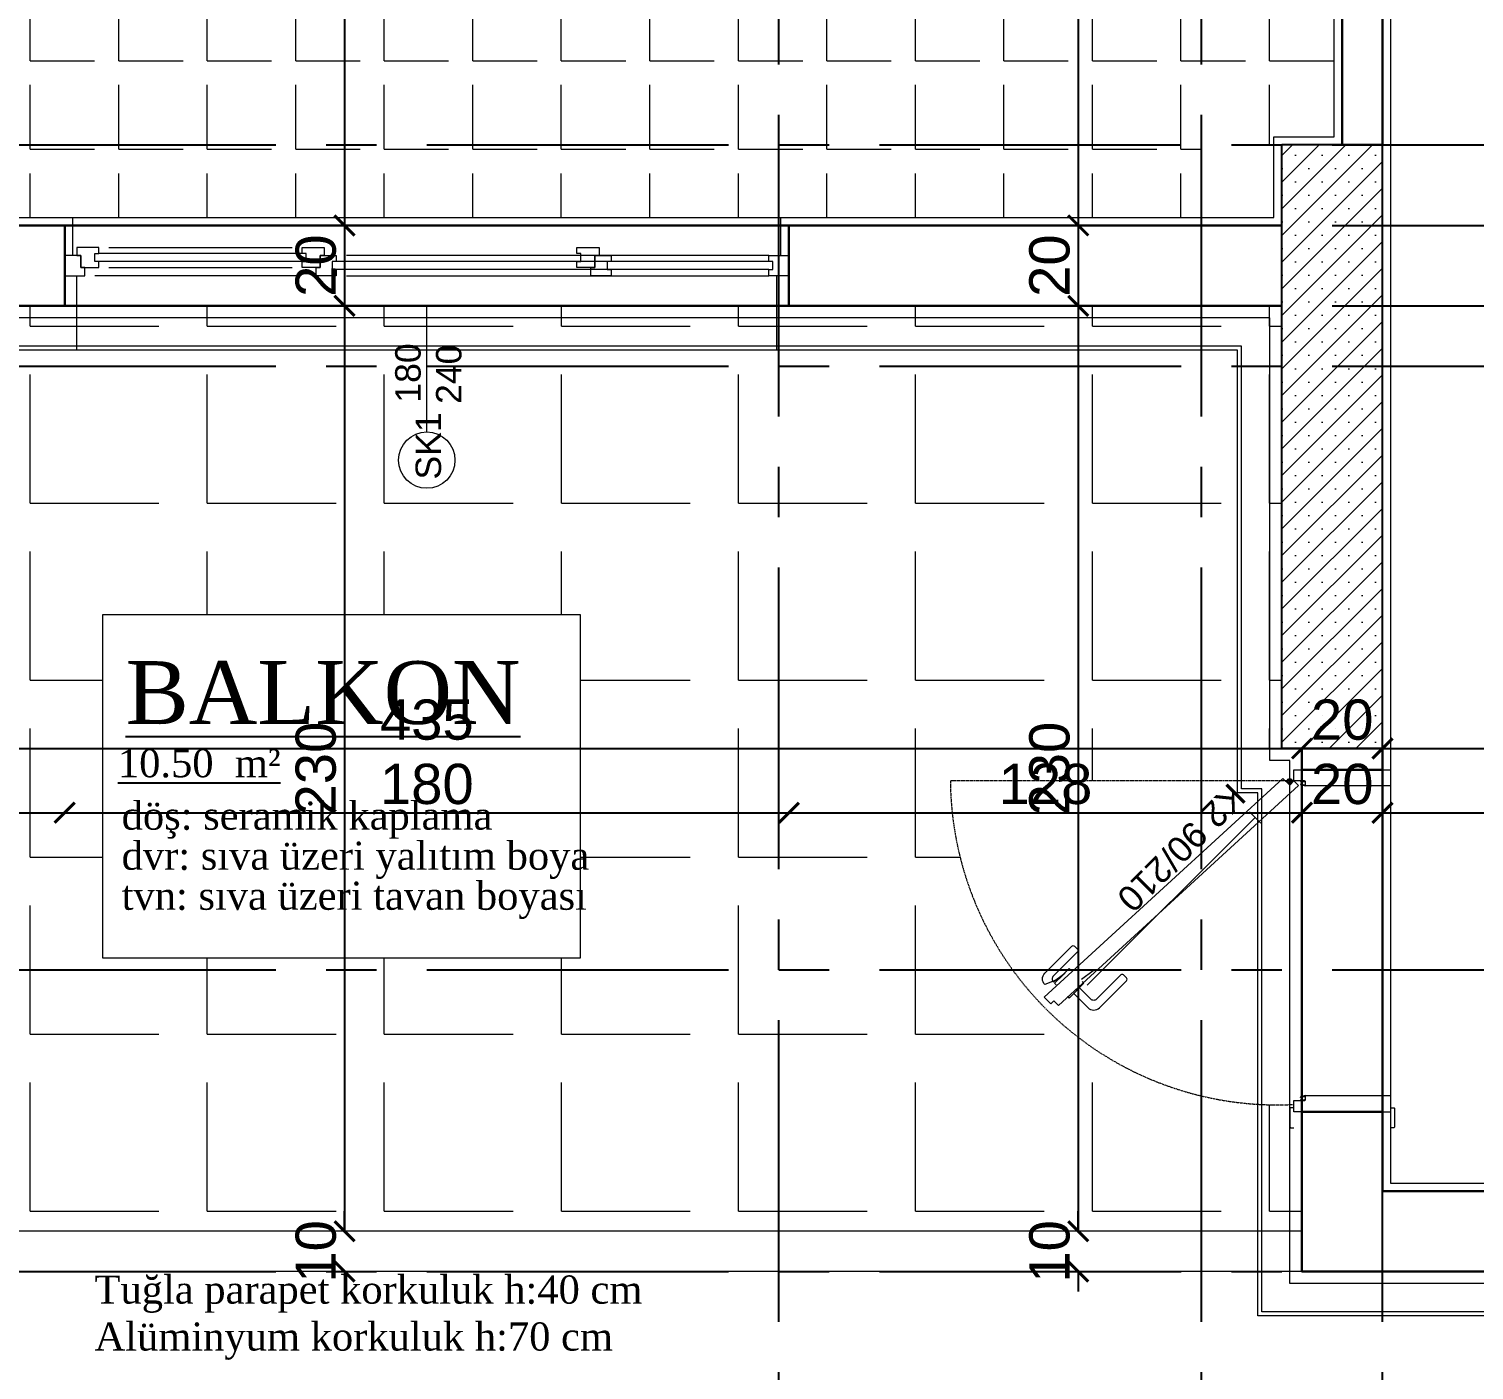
# Model space of a CAD drawing. Header units: millimetres. Extents: x 2778 to 13672, y 1832 to 5175.
# Drawn here: x 3815.2 to 4174.3, y 2465.7 to 2799.1 of the extents above; entities that cross this region are included whole.
import ezdxf

# ---------------------------------------------------------------- set-up
doc = ezdxf.new("R2010")
doc.units = ezdxf.units.MM
for name, pattern in [('CENTER2', [112.5, 75, -12.5, 12.5, -12.5]), ('DASHDOT2', [12.7, 6.35, -3.175, 0, -3.175]), ('DOTX2', [0.5, 0, -0.5])]:
    doc.linetypes.add(name, pattern=pattern)
for name, color, linetype, lineweight in [('aks', 251, 'DASHDOT2', 35), ('duvar', 232, 'Continuous', 30), ('görünüş', 201, 'Continuous', 18), ('ince', 37, 'Continuous', 0), ('iz', 1, 'DOTX2', 20), ('kapı', 3, 'Continuous', 18), ('pencere', 4, 'Continuous', 18), ('sıva dış', 30, 'Continuous', 9), ('sıva iç', 21, 'Continuous', 0), ('yalıtım', 107, 'Continuous', 0), ('yazı', 11, 'Continuous', 20), ('z - tarama', 251, 'Continuous', 18), ('ölçü dış', 192, 'Continuous', 20), ('ÖLÇÜ İÇ', 7, 'Continuous', 9)]:
    doc.layers.add(name, color=color, linetype=linetype, lineweight=lineweight)
doc.layers.add('Panel', color=7, linetype='Continuous')
doc.layers.add('Yazi', color=7, linetype='Continuous')
doc.styles.get("Standard").update_dxf_attribs({"font": 'arial.ttf'})
doc.styles.add('Times roman', font='times.ttf')
doc.dimstyles.new('zulay iç ölçü', dxfattribs={"dimtxt": 10, "dimasz": 5, "dimexe": 0.18, "dimexo": 0, "dimgap": 2, "dimtad": 3, "dimdec": 0, "dimzin": 0, "dimdsep": 46, "dimtxsty": 'Standard', "dimblk": 'ARCHTICK', "dimcen": 0.09, "dimse1": 1, "dimse2": 1, "dimadec": 0, "dimazin": 0, "dimtfac": 1, "dimtdec": 0, "dimtix": 1, "dimtofl": 0, "dimtmove": 0, "dimatfit": 3, "dimldrblk": 'ARCHTICK', "dimfxl": 1, "dimtolj": 1, "dimtzin": 0, "dimarcsym": 0})

# ---------------------------------------------------------------- blocks, each defined once
blk = doc.blocks.new('IDE242Entity376')
at = {"layer": 'Panel', "linetype": 'Continuous', "lineweight": 5}
h = blk.add_hatch(dxfattribs=at)
h.set_pattern_fill('SACNCR', color=163, scale=50, style=0)
h.set_pattern_definition([(45, (0, 0), (-3.314563, 3.314563), []), (45, (3.3146, 0), (-3.314563, 3.314563), [0, -4.6875])])
h.paths.add_polyline_path([(975, 130), (975, 280), (1000, 280), (1000, 130)])
blk = doc.blocks.new('IDE242Entity377')
at = {"layer": 'Panel', "color": 164, "linetype": 'Continuous', "lineweight": -3}
blk.add_lwpolyline([(1000, 130), (975, 130)], dxfattribs=at)
blk = doc.blocks.new('IDE242Entity378')
at = {"layer": 'Panel', "color": 164, "linetype": 'Continuous', "lineweight": -3}
blk.add_lwpolyline([(1000, 130), (1000, 280)], dxfattribs=at)
blk = doc.blocks.new('IDE242Entity379')
at = {"layer": 'Panel', "color": 164, "linetype": 'Continuous', "lineweight": -3}
blk.add_lwpolyline([(1000, 280), (975, 280)], dxfattribs=at)
blk = doc.blocks.new('IDE242Entity380')
at = {"layer": 'Panel', "color": 164, "linetype": 'Continuous', "lineweight": -3}
blk.add_lwpolyline([(975, 130), (975, 280)], dxfattribs=at)
blk = doc.blocks.new('sadsfsfsf')
at = {"layer": 'ince'}
for p, q in [((0.7, 0), (-0.7, 0)), ((0, 0.7), (0, -0.7))]:
    blk.add_line(p, q, dxfattribs=at)
for radius in [0.6, 0.45]:
    blk.add_circle((0, 0), radius, dxfattribs=at)
blk = doc.blocks.new('WER')
at = {"layer": 'duvar'}
for p, q in [((1010123.06, -373432.25), (1010103.06, -373432.25)), ((1010123.06, -373517.25), (1010103.06, -373517.25))]:
    blk.add_line(p, q, dxfattribs=at)
at = {"layer": 'ince'}
blk.add_line((1010091.45, -373444.09), (1010049.71, -373485.83), dxfattribs=at)
for points in [[(1010103.96, -373436.25), (1010103.96, -373435.3, 0.414214), (1010103.71, -373435.05), (1010102.66, -373435.05), (1010102.66, -373435.2, -0.170049), (1010102.81, -373435.14), (1010103.62, -373435.14, -0.414214), (1010103.87, -373435.39), (1010103.87, -373435.81, -0.482314), (1010103.56, -373436.05), (1010102.76, -373435.87, -0.112206), (1010102.66, -373435.82), (1010102.66, -373435.95)], [(1010044.08, -373482.78), (1010042.67, -373484.19), (1010039.14, -373485.66, -0.414214), (1010039.14, -373482.83), (1010045.85, -373476.11, -0.414214), (1010046.56, -373476.11), (1010047.27, -373476.82, -0.414214), (1010047.27, -373477.52), (1010041.26, -373483.53, 0.414214), (1010041.26, -373484.95)], [(1010047.76, -373486.45), (1010046.35, -373487.87), (1010049.88, -373491.4, 0.414214), (1010052.71, -373491.4), (1010059.43, -373484.69, 0.414214), (1010059.43, -373483.98), (1010058.72, -373483.27, 0.414214), (1010058.01, -373483.27), (1010052, -373489.28, -0.414214), (1010050.59, -373489.28)], [(1010103.96, -373514.2), (1010103.96, -373513.25), (1010102.66, -373513.55), (1010102.66, -373513.68, -0.112206), (1010102.76, -373513.63), (1010103.56, -373513.44, -0.482314), (1010103.87, -373513.69), (1010103.87, -373514.1, -0.414214), (1010103.62, -373514.35), (1010102.81, -373514.35, -0.170049), (1010102.66, -373514.3), (1010102.66, -373514.45), (1010103.71, -373514.45, 0.414214)]]:
    blk.add_lwpolyline(points, format="xyb", close=True, dxfattribs=at)
for points in [[(1010041.97, -373485.74), (1010041.55, -373485.31), (1010045.21, -373481.66), (1010045.63, -373482.08)], [(1010044.8, -373488.56), (1010045.23, -373488.99), (1010048.88, -373485.33), (1010048.46, -373484.91)]]:
    blk.add_lwpolyline(points, dxfattribs=at)
for points in [[(1010101.06, -373516.25), (1010100.31, -373516.25, 0.414214), (1010100.06, -373516.5), (1010100.06, -373521, 0.414214), (1010100.31, -373521.25), (1010101.06, -373521.25)], [(1010125.06, -373516.25), (1010125.81, -373516.25, -0.414214), (1010126.06, -373516.5), (1010126.06, -373521, -0.414214), (1010125.81, -373521.25), (1010125.06, -373521.25)]]:
    blk.add_lwpolyline(points, format="xyb", dxfattribs=at)
at = {"layer": 'iz', "ltscale": 0.1}
for p, q in [((1010101.06, -373435.05), (1010015.66, -373435.05)), ((1010103.06, -373432.25), (1010103.06, -373517.25)), ((1010123.06, -373432.25), (1010123.06, -373517.25))]:
    blk.add_line(p, q, dxfattribs=at)
blk.add_arc((1010096.92, -373434.29), 81.26, 180.5341, 272.9206, dxfattribs=at)
at = {"layer": 'kapı'}
for p, q in [((1010092.86, -373445.51), (1010090.03, -373442.68)), ((1010051.13, -373482.24), (1010048.3, -373484.41))]:
    blk.add_line(p, q, dxfattribs=at)
blk.add_lwpolyline([(1010101.06, -373435.05), (1010100, -373436.11), (1010098.3, -373434.41), (1010038.97, -373488.74), (1010040.67, -373490.44), (1010041.38, -373489.73), (1010042.51, -373490.86), (1010102.19, -373436.18), (1010101.06, -373435.05)], dxfattribs=at)
for points in [[(1010125.06, -373432.25), (1010125.06, -373436.25), (1010103.96, -373436.25), (1010103.96, -373435.3, 0.414214), (1010103.71, -373435.05), (1010101.06, -373435.05), (1010101.06, -373432.25), (1010101.06, -373432.25)], [(1010101.06, -373517.25), (1010101.06, -373514.45), (1010103.71, -373514.45, 0.414214), (1010103.96, -373514.2), (1010103.96, -373513.25), (1010125.06, -373513.25), (1010125.06, -373517.25)]]:
    blk.add_lwpolyline(points, format="xyb", dxfattribs=at)
at = {"layer": 'sıva iç'}
for p, q in [((1010101.06, -373432.25), (1010103.06, -373432.25)), ((1010123.06, -373432.25), (1010125.06, -373432.25)), ((1010103.06, -373517.25), (1010101.06, -373517.25)), ((1010123.06, -373517.25), (1010125.06, -373517.25))]:
    blk.add_line(p, q, dxfattribs=at)
at = {"layer": 'ölçü dış'}
blk.add_line((1010103.06, -373432.25), (1010123.06, -373432.25), dxfattribs=at)
at = {"layer": 'ince', "rotation": 270}
blk.add_blockref('sadsfsfsf', (1010100, -373435.05), dxfattribs=at)
at = {"layer": 'yazı'}
blk.add_text('K2 90/210', height=6.328, rotation=225, dxfattribs=at).set_placement((1010085.08, -373435.16))
blk = doc.blocks.new('FGFS')
at = {"layer": 'duvar'}
for p, q in [((857019.82, -390681.05), (857039.82, -390681.05)), ((857019.82, -390861.05), (857039.82, -390861.05))]:
    blk.add_line(p, q, dxfattribs=at)
at = {"layer": 'ince'}
for p, q in [((857027.32, -390739.55), (857027.32, -390688.55)), ((857029.32, -390692.05), (857029.32, -390737.55)), ((857034.32, -390692.05), (857034.32, -390737.55)), ((857027.32, -390751.05), (857027.32, -390856.05)), ((857032.32, -390856.05), (857032.32, -390751.05))]:
    blk.add_line(p, q, dxfattribs=at)
for points in [[(857030.82, -390740.05), (857030.82, -390689.55)], [(857032.82, -390740.05), (857032.82, -390689.55)], [(857028.82, -390856.05), (857028.82, -390748.55)], [(857030.82, -390856.05), (857030.82, -390748.55)]]:
    blk.add_lwpolyline(points, dxfattribs=at)
at = {"layer": 'iz', "ltscale": 0.1}
for p, q in [((857019.82, -390681.05), (857019.82, -390861.05)), ((857039.82, -390861.05), (857039.82, -390681.05))]:
    blk.add_line(p, q, dxfattribs=at)
at = {"layer": 'pencere'}
for points in [[(857027.32, -390681.05), (857027.32, -390686.05), (857029.32, -390686.05), (857029.32, -390685.05), (857032.32, -390685.05), (857032.32, -390681.05)], [(857030.82, -390748.55), (857030.82, -390747.55), (857028.82, -390747.55), (857028.82, -390748.55), (857027.32, -390748.55), (857027.32, -390743.55), (857029.32, -390743.55), (857029.32, -390744.55), (857032.32, -390744.55), (857032.32, -390748.55), (857030.82, -390748.55)], [(857030.82, -390816.84), (857030.82, -390815.84), (857028.82, -390815.84), (857028.82, -390816.84), (857027.32, -390816.84), (857027.32, -390811.84), (857029.32, -390811.84), (857029.32, -390812.84), (857032.32, -390812.84), (857032.32, -390816.84), (857030.82, -390816.84)], [(857027.32, -390861.05), (857027.32, -390856.05), (857027.32, -390856.05), (857028.82, -390856.05), (857028.82, -390857.05), (857030.82, -390857.05), (857030.82, -390856.05), (857032.32, -390856.05), (857032.32, -390856.05), (857032.32, -390861.05)]]:
    blk.add_lwpolyline(points, dxfattribs=at)
for points in [[(857032.32, -390684.05), (857032.32, -390685.05), (857029.32, -390685.05), (857029.32, -390689.55), (857030.82, -390689.55), (857030.82, -390688.55), (857032.82, -390688.55), (857032.82, -390689.55), (857034.32, -390689.55), (857034.32, -390684.05)], [(857032.32, -390745.55), (857032.32, -390744.55), (857029.32, -390744.55), (857029.32, -390740.05), (857030.82, -390740.05), (857030.82, -390741.05), (857032.82, -390741.05), (857032.82, -390740.05), (857034.32, -390740.05), (857034.32, -390745.55)], [(857032.32, -390813.84), (857032.32, -390812.84), (857029.32, -390812.84), (857029.32, -390808.35), (857030.82, -390808.35), (857030.82, -390809.35), (857032.82, -390809.35), (857032.82, -390808.35), (857034.32, -390808.35), (857034.32, -390813.84)]]:
    blk.add_lwpolyline(points, close=True, dxfattribs=at)
at = {"layer": 'sıva dış'}
for p, q in [((857008.82, -390684.05), (857027.32, -390684.05)), ((857008.82, -390858.05), (857027.32, -390858.05))]:
    blk.add_line(p, q, dxfattribs=at)
at = {"layer": 'sıva iç'}
for p, q in [((857032.32, -390683.05), (857041.82, -390683.05)), ((857032.32, -390859.05), (857041.82, -390859.05))]:
    blk.add_line(p, q, dxfattribs=at)
at = {"layer": 'yazı'}
blk.add_line((856988.47, -390771.05), (857019.82, -390771.05), dxfattribs=at)
blk.add_circle((856981.47, -390771.05), 7, dxfattribs=at)
for s, p in [('180', (856995.76, -390769.51)), ('SK1', (856976.65, -390774.58)), ('240', (856995.44, -390779.66))]:
    blk.add_text(s, height=6.328, dxfattribs=at).set_placement(p)
blk = doc.blocks.new('_ArchTick')
at = {"color": 0, "linetype": 'ByBlock', "const_width": 0.15}
blk.add_lwpolyline([(-0.5, -0.5), (0.5, 0.5)], dxfattribs=at)
blk = doc.blocks.new('*D1814')
at = {"layer": 'Defpoints', "color": 0, "transparency": 16777216}
for p in [(3824.08, 2730.23), (3824.08, 2604.25), (3696.58, 2586.39)]:
    blk.add_point(p, dxfattribs=at)
at = {"layer": 'ÖLÇÜ İÇ', "color": 0, "lineweight": -2, "transparency": 16777216}
blk.add_line((3696.58, 2604.25), (3824.08, 2604.25), dxfattribs=at)
at = {"layer": 'ÖLÇÜ İÇ', "color": 0, "lineweight": -2, "transparency": 16777216, "xscale": 5, "yscale": 5, "zscale": 5, "rotation": 180}
blk.add_blockref('_ArchTick', (3696.58, 2604.25), dxfattribs=at)
at = {"layer": 'ÖLÇÜ İÇ', "color": 0, "lineweight": -2, "transparency": 16777216, "xscale": 5, "yscale": 5, "zscale": 5}
blk.add_blockref('_ArchTick', (3824.08, 2604.25), dxfattribs=at)
at = {"layer": 'ÖLÇÜ İÇ', "color": 0, "transparency": 16777216, "insert": (3760.33, 2611.35), "char_height": 10, "attachment_point": 5}
blk.add_mtext('\\A1;128', dxfattribs=at)
blk = doc.blocks.new('*D1815')
at = {"layer": 'Defpoints', "color": 0, "transparency": 16777216}
for p in [(3824.08, 2730.23), (4004.08, 2730.23), (4004.08, 2604.25)]:
    blk.add_point(p, dxfattribs=at)
at = {"layer": 'ÖLÇÜ İÇ', "color": 0, "lineweight": -2, "transparency": 16777216}
blk.add_line((3824.08, 2604.25), (4004.08, 2604.25), dxfattribs=at)
at = {"layer": 'ÖLÇÜ İÇ', "color": 0, "lineweight": -2, "transparency": 16777216, "xscale": 5, "yscale": 5, "zscale": 5, "rotation": 180}
blk.add_blockref('_ArchTick', (3824.08, 2604.25), dxfattribs=at)
at = {"layer": 'ÖLÇÜ İÇ', "color": 0, "lineweight": -2, "transparency": 16777216, "xscale": 5, "yscale": 5, "zscale": 5}
blk.add_blockref('_ArchTick', (4004.08, 2604.25), dxfattribs=at)
at = {"layer": 'ÖLÇÜ İÇ', "color": 0, "transparency": 16777216, "insert": (3914.08, 2611.35), "char_height": 10, "attachment_point": 5}
blk.add_mtext('\\A1;180', dxfattribs=at)
blk = doc.blocks.new('*D1816')
at = {"layer": 'Defpoints', "color": 0, "transparency": 16777216}
for p in [(4004.08, 2730.23), (4131.58, 2604.25), (4131.58, 2604.25)]:
    blk.add_point(p, dxfattribs=at)
at = {"layer": 'ÖLÇÜ İÇ', "color": 0, "lineweight": -2, "transparency": 16777216}
blk.add_line((4004.08, 2604.25), (4131.58, 2604.25), dxfattribs=at)
at = {"layer": 'ÖLÇÜ İÇ', "color": 0, "lineweight": -2, "transparency": 16777216, "xscale": 5, "yscale": 5, "zscale": 5, "rotation": 180}
blk.add_blockref('_ArchTick', (4004.08, 2604.25), dxfattribs=at)
at = {"layer": 'ÖLÇÜ İÇ', "color": 0, "lineweight": -2, "transparency": 16777216, "xscale": 5, "yscale": 5, "zscale": 5}
blk.add_blockref('_ArchTick', (4131.58, 2604.25), dxfattribs=at)
at = {"layer": 'ÖLÇÜ İÇ', "color": 0, "transparency": 16777216, "insert": (4067.83, 2611.35), "char_height": 10, "attachment_point": 5}
blk.add_mtext('\\A1;128', dxfattribs=at)
blk = doc.blocks.new('*D1817')
at = {"layer": 'Defpoints', "color": 0, "transparency": 16777216}
for p in [(4131.58, 2604.25), (4151.58, 2604.25), (4151.58, 2604.25)]:
    blk.add_point(p, dxfattribs=at)
at = {"layer": 'ÖLÇÜ İÇ', "color": 0, "lineweight": -2, "transparency": 16777216}
blk.add_line((4131.58, 2604.25), (4151.58, 2604.25), dxfattribs=at)
at = {"layer": 'ÖLÇÜ İÇ', "color": 0, "lineweight": -2, "transparency": 16777216, "xscale": 5, "yscale": 5, "zscale": 5, "rotation": 180}
blk.add_blockref('_ArchTick', (4131.58, 2604.25), dxfattribs=at)
at = {"layer": 'ÖLÇÜ İÇ', "color": 0, "lineweight": -2, "transparency": 16777216, "xscale": 5, "yscale": 5, "zscale": 5}
blk.add_blockref('_ArchTick', (4151.58, 2604.25), dxfattribs=at)
at = {"layer": 'ÖLÇÜ İÇ', "color": 0, "transparency": 16777216, "insert": (4141.58, 2611.35), "char_height": 10, "attachment_point": 5}
blk.add_mtext('\\A1;20', dxfattribs=at)
blk = doc.blocks.new('*D1818')
at = {"layer": 'Defpoints', "color": 0, "transparency": 16777216}
for p in [(4151.58, 2604.25), (4281.58, 2604.25), (4281.58, 2510.23)]:
    blk.add_point(p, dxfattribs=at)
at = {"layer": 'ÖLÇÜ İÇ', "color": 0, "lineweight": -2, "transparency": 16777216}
blk.add_line((4151.58, 2604.25), (4281.58, 2604.25), dxfattribs=at)
at = {"layer": 'ÖLÇÜ İÇ', "color": 0, "lineweight": -2, "transparency": 16777216, "xscale": 5, "yscale": 5, "zscale": 5, "rotation": 180}
blk.add_blockref('_ArchTick', (4151.58, 2604.25), dxfattribs=at)
at = {"layer": 'ÖLÇÜ İÇ', "color": 0, "lineweight": -2, "transparency": 16777216, "xscale": 5, "yscale": 5, "zscale": 5}
blk.add_blockref('_ArchTick', (4281.58, 2604.25), dxfattribs=at)
at = {"layer": 'ÖLÇÜ İÇ', "color": 0, "transparency": 16777216, "insert": (4216.58, 2611.36), "char_height": 10, "attachment_point": 5}
blk.add_mtext('\\A1;130', dxfattribs=at)
blk = doc.blocks.new('*D1825')
at = {"layer": 'Defpoints', "color": 0, "transparency": 16777216}
for p in [(3696.58, 2620.23), (4131.58, 2620.23), (4131.58, 2620.23)]:
    blk.add_point(p, dxfattribs=at)
at = {"layer": 'ÖLÇÜ İÇ', "color": 0, "lineweight": -2, "transparency": 16777216}
blk.add_line((3696.58, 2620.23), (4131.58, 2620.23), dxfattribs=at)
at = {"layer": 'ÖLÇÜ İÇ', "color": 0, "lineweight": -2, "transparency": 16777216, "xscale": 5, "yscale": 5, "zscale": 5, "rotation": 180}
blk.add_blockref('_ArchTick', (3696.58, 2620.23), dxfattribs=at)
at = {"layer": 'ÖLÇÜ İÇ', "color": 0, "lineweight": -2, "transparency": 16777216, "xscale": 5, "yscale": 5, "zscale": 5}
blk.add_blockref('_ArchTick', (4131.58, 2620.23), dxfattribs=at)
at = {"layer": 'ÖLÇÜ İÇ', "color": 0, "transparency": 16777216, "insert": (3914.08, 2627.34), "char_height": 10, "attachment_point": 5}
blk.add_mtext('\\A1;435', dxfattribs=at)
blk = doc.blocks.new('*D1826')
at = {"layer": 'Defpoints', "color": 0, "transparency": 16777216}
for p in [(4131.58, 2620.23), (4151.58, 2620.23), (4151.58, 2620.23)]:
    blk.add_point(p, dxfattribs=at)
at = {"layer": 'ÖLÇÜ İÇ', "color": 0, "lineweight": -2, "transparency": 16777216}
blk.add_line((4131.58, 2620.23), (4151.58, 2620.23), dxfattribs=at)
at = {"layer": 'ÖLÇÜ İÇ', "color": 0, "lineweight": -2, "transparency": 16777216, "xscale": 5, "yscale": 5, "zscale": 5, "rotation": 180}
blk.add_blockref('_ArchTick', (4131.58, 2620.23), dxfattribs=at)
at = {"layer": 'ÖLÇÜ İÇ', "color": 0, "lineweight": -2, "transparency": 16777216, "xscale": 5, "yscale": 5, "zscale": 5}
blk.add_blockref('_ArchTick', (4151.58, 2620.23), dxfattribs=at)
at = {"layer": 'ÖLÇÜ İÇ', "color": 0, "transparency": 16777216, "insert": (4141.58, 2627.34), "char_height": 10, "attachment_point": 5}
blk.add_mtext('\\A1;20', dxfattribs=at)
blk = doc.blocks.new('*D1827')
at = {"layer": 'Defpoints', "color": 0, "transparency": 16777216}
for p in [(4151.58, 2620.23), (4591.58, 2620.23), (4591.58, 2620.23)]:
    blk.add_point(p, dxfattribs=at)
at = {"layer": 'ÖLÇÜ İÇ', "color": 0, "lineweight": -2, "transparency": 16777216}
blk.add_line((4151.58, 2620.23), (4591.58, 2620.23), dxfattribs=at)
at = {"layer": 'ÖLÇÜ İÇ', "color": 0, "lineweight": -2, "transparency": 16777216, "xscale": 5, "yscale": 5, "zscale": 5, "rotation": 180}
blk.add_blockref('_ArchTick', (4151.58, 2620.23), dxfattribs=at)
at = {"layer": 'ÖLÇÜ İÇ', "color": 0, "lineweight": -2, "transparency": 16777216, "xscale": 5, "yscale": 5, "zscale": 5}
blk.add_blockref('_ArchTick', (4591.58, 2620.23), dxfattribs=at)
at = {"layer": 'ÖLÇÜ İÇ', "color": 0, "transparency": 16777216, "insert": (4371.58, 2627.34), "char_height": 10, "attachment_point": 5}
blk.add_mtext('\\A1;440', dxfattribs=at)
blk = doc.blocks.new('*D1858')
at = {"layer": 'Defpoints', "color": 0, "transparency": 16777216}
for p in [(4075.97, 3155.23), (4075.97, 2750.23), (4075.97, 2750.23)]:
    blk.add_point(p, dxfattribs=at)
at = {"layer": 'ÖLÇÜ İÇ', "color": 0, "lineweight": -2, "transparency": 16777216}
blk.add_line((4075.97, 3155.23), (4075.97, 2750.23), dxfattribs=at)
at = {"layer": 'ÖLÇÜ İÇ', "color": 0, "lineweight": -2, "transparency": 16777216, "xscale": 5, "yscale": 5, "zscale": 5}
for p, rotation in [((4075.97, 3155.23), 90), ((4075.97, 2750.23), 270)]:
    blk.add_blockref('_ArchTick', p, dxfattribs=dict(at, rotation=rotation))
at = {"layer": 'ÖLÇÜ İÇ', "color": 0, "transparency": 16777216, "insert": (4068.87, 2952.73), "char_height": 10, "attachment_point": 5, "rotation": 90}
blk.add_mtext('\\A1;405', dxfattribs=at)
blk = doc.blocks.new('*D1859')
at = {"layer": 'Defpoints', "color": 0, "transparency": 16777216}
for p in [(4075.97, 2750.23), (4075.97, 2730.23), (4075.97, 2730.23)]:
    blk.add_point(p, dxfattribs=at)
at = {"layer": 'ÖLÇÜ İÇ', "color": 0, "lineweight": -2, "transparency": 16777216}
blk.add_line((4075.97, 2750.23), (4075.97, 2730.23), dxfattribs=at)
at = {"layer": 'ÖLÇÜ İÇ', "color": 0, "lineweight": -2, "transparency": 16777216, "xscale": 5, "yscale": 5, "zscale": 5}
for p, rotation in [((4075.97, 2750.23), 90), ((4075.97, 2730.23), 270)]:
    blk.add_blockref('_ArchTick', p, dxfattribs=dict(at, rotation=rotation))
at = {"layer": 'ÖLÇÜ İÇ', "color": 0, "transparency": 16777216, "insert": (4068.87, 2740.23), "char_height": 10, "attachment_point": 5, "rotation": 90}
blk.add_mtext('\\A1;20', dxfattribs=at)
blk = doc.blocks.new('*D1860')
at = {"layer": 'Defpoints', "color": 0, "transparency": 16777216}
for p in [(4075.97, 2730.23), (4075.97, 2500.23), (4075.97, 2500.23)]:
    blk.add_point(p, dxfattribs=at)
at = {"layer": 'ÖLÇÜ İÇ', "color": 0, "lineweight": -2, "transparency": 16777216}
blk.add_line((4075.97, 2730.23), (4075.97, 2500.23), dxfattribs=at)
at = {"layer": 'ÖLÇÜ İÇ', "color": 0, "lineweight": -2, "transparency": 16777216, "xscale": 5, "yscale": 5, "zscale": 5}
for p, rotation in [((4075.97, 2730.23), 90), ((4075.97, 2500.23), 270)]:
    blk.add_blockref('_ArchTick', p, dxfattribs=dict(at, rotation=rotation))
at = {"layer": 'ÖLÇÜ İÇ', "color": 0, "transparency": 16777216, "insert": (4068.86, 2615.23), "char_height": 10, "attachment_point": 5, "rotation": 90}
blk.add_mtext('\\A1;230', dxfattribs=at)
blk = doc.blocks.new('*D1861')
at = {"layer": 'Defpoints', "color": 0, "transparency": 16777216}
for p in [(4075.97, 2500.23), (4075.97, 2490.23), (4075.97, 2490.23)]:
    blk.add_point(p, dxfattribs=at)
at = {"layer": 'ÖLÇÜ İÇ', "color": 0, "lineweight": -2, "transparency": 16777216}
for p, q in [((4075.97, 2500.23), (4075.97, 2505.23)), ((4075.97, 2490.23), (4075.97, 2485.23))]:
    blk.add_line(p, q, dxfattribs=at)
at = {"layer": 'ÖLÇÜ İÇ', "color": 0, "lineweight": -2, "transparency": 16777216, "xscale": 5, "yscale": 5, "zscale": 5}
for p, rotation in [((4075.97, 2500.23), 270), ((4075.97, 2490.23), 90)]:
    blk.add_blockref('_ArchTick', p, dxfattribs=dict(at, rotation=rotation))
at = {"layer": 'ÖLÇÜ İÇ', "color": 0, "transparency": 16777216, "insert": (4068.87, 2495.23), "char_height": 10, "attachment_point": 5, "rotation": 90}
blk.add_mtext('\\A1;10', dxfattribs=at)
blk = doc.blocks.new('*D1869')
at = {"layer": 'Defpoints', "color": 0, "transparency": 16777216}
for p in [(3893.63, 3155.23), (3893.63, 2750.23), (3893.63, 2750.23)]:
    blk.add_point(p, dxfattribs=at)
at = {"layer": 'ÖLÇÜ İÇ', "color": 0, "lineweight": -2, "transparency": 16777216}
blk.add_line((3893.63, 3155.23), (3893.63, 2750.23), dxfattribs=at)
at = {"layer": 'ÖLÇÜ İÇ', "color": 0, "lineweight": -2, "transparency": 16777216, "xscale": 5, "yscale": 5, "zscale": 5}
for p, rotation in [((3893.63, 3155.23), 90), ((3893.63, 2750.23), 270)]:
    blk.add_blockref('_ArchTick', p, dxfattribs=dict(at, rotation=rotation))
at = {"layer": 'ÖLÇÜ İÇ', "color": 0, "transparency": 16777216, "insert": (3886.53, 2952.73), "char_height": 10, "attachment_point": 5, "rotation": 90}
blk.add_mtext('\\A1;405', dxfattribs=at)
blk = doc.blocks.new('*D1870')
at = {"layer": 'Defpoints', "color": 0, "transparency": 16777216}
for p in [(3893.63, 2750.23), (3893.63, 2730.23), (3893.63, 2730.23)]:
    blk.add_point(p, dxfattribs=at)
at = {"layer": 'ÖLÇÜ İÇ', "color": 0, "lineweight": -2, "transparency": 16777216}
blk.add_line((3893.63, 2750.23), (3893.63, 2730.23), dxfattribs=at)
at = {"layer": 'ÖLÇÜ İÇ', "color": 0, "lineweight": -2, "transparency": 16777216, "xscale": 5, "yscale": 5, "zscale": 5}
for p, rotation in [((3893.63, 2750.23), 90), ((3893.63, 2730.23), 270)]:
    blk.add_blockref('_ArchTick', p, dxfattribs=dict(at, rotation=rotation))
at = {"layer": 'ÖLÇÜ İÇ', "color": 0, "transparency": 16777216, "insert": (3886.53, 2740.23), "char_height": 10, "attachment_point": 5, "rotation": 90}
blk.add_mtext('\\A1;20', dxfattribs=at)
blk = doc.blocks.new('*D1871')
at = {"layer": 'Defpoints', "color": 0, "transparency": 16777216}
for p in [(3893.63, 2730.23), (3893.63, 2500.23), (3893.63, 2500.23)]:
    blk.add_point(p, dxfattribs=at)
at = {"layer": 'ÖLÇÜ İÇ', "color": 0, "lineweight": -2, "transparency": 16777216}
blk.add_line((3893.63, 2730.23), (3893.63, 2500.23), dxfattribs=at)
at = {"layer": 'ÖLÇÜ İÇ', "color": 0, "lineweight": -2, "transparency": 16777216, "xscale": 5, "yscale": 5, "zscale": 5}
for p, rotation in [((3893.63, 2730.23), 90), ((3893.63, 2500.23), 270)]:
    blk.add_blockref('_ArchTick', p, dxfattribs=dict(at, rotation=rotation))
at = {"layer": 'ÖLÇÜ İÇ', "color": 0, "transparency": 16777216, "insert": (3886.52, 2615.23), "char_height": 10, "attachment_point": 5, "rotation": 90}
blk.add_mtext('\\A1;230', dxfattribs=at)
blk = doc.blocks.new('*D1872')
at = {"layer": 'Defpoints', "color": 0, "transparency": 16777216}
for p in [(3893.63, 2500.23), (3893.63, 2490.23), (3893.63, 2490.23)]:
    blk.add_point(p, dxfattribs=at)
at = {"layer": 'ÖLÇÜ İÇ', "color": 0, "lineweight": -2, "transparency": 16777216}
for p, q in [((3893.63, 2500.23), (3893.63, 2505.23)), ((3893.63, 2490.23), (3893.63, 2485.23))]:
    blk.add_line(p, q, dxfattribs=at)
at = {"layer": 'ÖLÇÜ İÇ', "color": 0, "lineweight": -2, "transparency": 16777216, "xscale": 5, "yscale": 5, "zscale": 5}
for p, rotation in [((3893.63, 2500.23), 270), ((3893.63, 2490.23), 90)]:
    blk.add_blockref('_ArchTick', p, dxfattribs=dict(at, rotation=rotation))
at = {"layer": 'ÖLÇÜ İÇ', "color": 0, "transparency": 16777216, "insert": (3886.53, 2495.23), "char_height": 10, "attachment_point": 5, "rotation": 90}
blk.add_mtext('\\A1;10', dxfattribs=at)

msp = doc.modelspace()

# ---------------------------------------------------------------- hatches: boundary and pattern name
at = {"layer": 'z - tarama'}
h = msp.add_hatch(dxfattribs=at)
h.set_pattern_fill('ANGLE', color=252, scale=80, style=0)
h.set_pattern_definition([(0, (-1057024.51, 409725.164), (0, 22), [16, -6]), (90, (-1057024.51, 409725.164), (-22, 1e-15), [16, -6])])
h.paths.add_polyline_path([(4001.58, 2770.23), (3763.58, 2770.23), (3763.58, 2752.23), (4001.58, 2752.23)])
h.paths.add_polyline_path([(4001.58, 2865.23), (3763.58, 2865.23), (3763.58, 2858.63), (3765.49, 2858.63, -0.414214), (3765.99, 2858.13), (3765.99, 2829.13, -0.414214), (3765.49, 2828.63), (3763.58, 2828.63), (3763.58, 2782.23), (3763.58, 2782.23), (3763.58, 2770.23), (4001.58, 2770.23)])
h.paths.add_polyline_path([(4106.58, 2865.23), (4001.58, 2865.23), (4001.58, 2770.23), (4106.58, 2770.23)])
h.paths.add_polyline_path([(4139.58, 2865.23), (4106.58, 2865.23), (4106.58, 2770.23), (4124.58, 2770.23), (4124.58, 2772.23), (4139.58, 2772.23)])
h.paths.add_polyline_path([(4106.58, 2770.23), (4001.58, 2770.23), (4001.58, 2752.23), (4106.58, 2752.23)])
h.paths.add_polyline_path([(4001.58, 2898.42), (3999.58, 2898.42), (3999.58, 2900.23), (3763.58, 2900.23), (3763.58, 2865.23), (4001.58, 2865.23)])
h.paths.add_polyline_path([(4106.58, 3071.02, -0.121467), (4071, 3091.18), (4070.98, 3091.15), (4069.28, 3092.85, -0.197654), (4043.47, 3152.49, -0.416778), (4043.22, 3152.23), (4038.47, 3152.23), (4038.47, 3153.23), (4001.58, 3153.23), (4001.58, 3093.23), (4001.58, 2968.42), (4014.58, 2968.41), (4016.05, 2998.48), (4053.11, 2998.48), (4054.58, 2968.41), (4079.58, 2968.41), (4081.05, 2998.48), (4106.58, 2998.47)])
h.paths.add_polyline_path([(4139.58, 3153.23), (4136.47, 3153.23), (4136.47, 3152.23), (4131.47, 3152.23), (4131.47, 3153.23), (4129.67, 3153.23), (4129.67, 3152.77, -1), (4129.67, 3151.57), (4129.67, 3151.11), (4130.3, 3150.48), (4129.67, 3149.84), (4129.67, 3067.83, -0.068537), (4106.58, 3071.02), (4106.58, 2998.47), (4118.11, 2998.47), (4119.58, 2968.41), (4139.58, 2968.41)])
h.paths.add_polyline_path([(3999.58, 2968.42), (4001.58, 2968.42), (4001.58, 3093.23), (3966.02, 3093.23), (3966.02, 3092.33), (3967.86, 3092.33), (3967.86, 3090.53), (3945.27, 3090.53), (3945.27, 3092.33), (3947.12, 3092.33), (3947.12, 3093.23), (3940.51, 3093.23), (3940.51, 3092.33), (3942.35, 3092.33), (3942.35, 3090.53), (3933.34, 3090.53), (3933.34, 3092.33), (3935.18, 3092.33), (3935.18, 3093.23), (3863.18, 3093.23, -0.414214), (3863.68, 3092.73), (3863.68, 3091.23, -0.414214), (3863.18, 3090.73), (3834.18, 3090.73, -0.414214), (3833.68, 3091.23), (3833.68, 3093.23), (3818.68, 3093.23), (3803.58, 3093.23), (3803.58, 3073.23), (3763.58, 3073.23), (3763.58, 3042.61), (3764.96, 3042.61), (3764.96, 3054.04), (3768.58, 3054.04), (3768.58, 3005.47), (3764.96, 3005.47), (3764.96, 3016.89), (3763.58, 3016.89), (3763.58, 2900.23), (3999.58, 2900.23)])
h.paths.add_polyline_path([(3962.5, 2918.13), (3854.27, 2918.13), (3854.27, 2984.55), (3962.5, 2984.55)], flags=16)
h.paths.add_polyline_path([(3853.3, 2963.48), (3914.1, 2963.48), (3914.1, 2977.29), (3853.3, 2977.29)], flags=24)
h.paths.add_polyline_path([(3855.76, 2946.81), (3889.15, 2946.81), (3889.15, 2955.62), (3855.76, 2955.62)], flags=8)
h.paths.add_polyline_path([(3855.02, 2935.53), (3933.13, 2935.53), (3933.13, 2947.13), (3855.02, 2947.13)], flags=8)
h.paths.add_polyline_path([(3855.36, 2919.1), (3950.97, 2919.1), (3950.97, 2930.72), (3855.36, 2930.72)], flags=8)
h.paths.add_polyline_path([(3855.36, 2927.3), (3944.81, 2927.3), (3944.81, 2938.92), (3855.36, 2938.92)], flags=8)
h.paths.add_polyline_path([(3925.09, 3099.5), (3993.3, 3099.5), (3993.3, 3111.07), (3925.09, 3111.07)], flags=9)
at = {"layer": 'z - tarama', "true_color": 0x000000}
h = msp.add_hatch(dxfattribs=at)
h.set_pattern_fill('ANGLE', color=18, scale=160, style=0)
h.set_pattern_definition([(0, (-1057024.51, 409725.164), (0, 44), [32, -12]), (90, (-1057024.51, 409725.164), (-44, 3e-15), [32, -12])])
h.paths.add_polyline_path([(4001.58, 2565.23), (3686.58, 2565.23), (3686.58, 2500.23), (4001.58, 2500.23)])
h.paths.add_polyline_path([(3731.86, 2552.97), (3721.25, 2542.36), (3722.66, 2540.95), (3718.42, 2540.95), (3718.42, 2545.19), (3719.84, 2543.78), (3730.44, 2554.38)], flags=16)
h.paths.add_polyline_path([(3714.67, 2526.23), (3699.67, 2526.23), (3699.67, 2541.23), (3714.67, 2541.23)], flags=16)
h.paths.add_polyline_path([(3700.61, 2533.73, -1), (3713.73, 2533.73, -1)], flags=0)
h.paths.add_polyline_path([(3833.57, 2620.23), (3696.58, 2620.23), (3696.58, 2565.23), (4001.58, 2565.23), (4001.58, 2620.23), (3952.2, 2620.23), (3952.2, 2568.14), (3833.57, 2568.14)])
h.paths.add_polyline_path([(4001.58, 2715.23), (3914.08, 2715.23), (3914.08, 2698.88, -0.414214), (3921.08, 2691.88, -1), (3907.08, 2691.88, -0.414214), (3914.08, 2698.88), (3914.08, 2715.23), (3701.58, 2715.23), (3701.58, 2620.23), (3833.57, 2620.23), (3833.57, 2653.51), (3952.2, 2653.51), (3952.2, 2620.23), (4001.58, 2620.23)])
h.paths.add_polyline_path([(3827.08, 2730.23), (3824.08, 2730.23), (3701.58, 2730.23), (3701.58, 2715.23), (3914.08, 2715.23), (3914.08, 2730.23)])
h.paths.add_polyline_path([(4106.58, 2730.23), (4001.58, 2730.23), (4001.58, 2715.23), (4106.58, 2715.23)])
h.paths.add_polyline_path([(4001.08, 2730.23), (3914.08, 2730.23), (3914.08, 2715.23), (4001.58, 2715.23), (4001.58, 2730.23)])
h.paths.add_polyline_path([(4106.58, 2715.23), (4001.58, 2715.23), (4001.58, 2620.23), (4106.58, 2620.23)])
h.paths.add_polyline_path([(4126.58, 2715.23), (4106.58, 2715.23), (4106.58, 2620.23), (4126.58, 2620.23)])
h.paths.add_polyline_path([(4126.58, 2730.23), (4106.58, 2730.23), (4106.58, 2715.23), (4126.58, 2715.23)])
h.paths.add_polyline_path([(4044.18, 2612.15), (4106.58, 2612.15), (4106.58, 2620.23), (4001.58, 2620.23), (4001.58, 2565.23), (4059.63, 2565.23, -0.155647)])
h.paths.add_polyline_path([(4106.58, 2533.87, -0.179292), (4059.63, 2565.23), (4001.58, 2565.23), (4001.58, 2500.23), (4106.58, 2500.23)])
h.paths.add_polyline_path([(4131.58, 2529.95), (4129.58, 2529.95), (4129.08, 2530.7, 1), (4128.58, 2530.7), (4128.58, 2525.95), (4128.83, 2525.95, -0.414214), (4128.58, 2526.2), (4128.58, 2530.95), (4129.58, 2530.95), (4129.58, 2531.75, -0.071418), (4106.58, 2533.87), (4106.58, 2500.23), (4131.58, 2500.23)])
h.paths.add_polyline_path([(3718.82, 2543.91), (3730.47, 2555.56), (3724.66, 2561.36), (3713.02, 2549.71)], flags=24)
h.paths.add_polyline_path([(3914.12, 2704.6), (3914.12, 2721.47), (3904.63, 2721.47), (3904.63, 2704.6)], flags=9)
h.paths.add_polyline_path([(3924.28, 2704.28), (3924.28, 2723.26), (3914.79, 2723.26), (3914.79, 2704.28)], flags=9)
h.paths.add_polyline_path([(3919.2, 2685.48), (3919.2, 2703.41), (3909.71, 2703.41), (3909.71, 2685.48)], flags=24)

# ---------------------------------------------------------------- linework, layer by layer
at = {"layer": 'aks', "color": 251, "linetype": 'CENTER2', "lineweight": -3}
for points in [[(4001.58, 2140.23), (4001.58, 5100.23)], [(4106.58, 2140.23), (4106.58, 5100.23)], [(4151.58, 2140.23), (4151.58, 5100.23)], [(2901.58, 2770.23), (8131.58, 2770.23)], [(2901.58, 2750.23), (8131.58, 2750.23)], [(2901.58, 2730.23), (8131.58, 2730.23)], [(2901.58, 2715.23), (8131.58, 2715.23)], [(2901.58, 2620.23), (8131.58, 2620.23)], [(2901.58, 2565.23), (8131.58, 2565.23)], [(2901.58, 2490.23), (8131.58, 2490.23)]]:
    msp.add_lwpolyline(points, dxfattribs=at)
at = {"layer": 'duvar', "lineweight": 30}
for p, q in [((4141.58, 3155.23), (4141.58, 2770.23)), ((4151.58, 3155.23), (4151.58, 2770.23)), ((3701.58, 2750.23), (4126.58, 2750.23)), ((3701.58, 2730.23), (4126.58, 2730.23))]:
    msp.add_line(p, q, dxfattribs=at)
for points in [[(4131.58, 2620.23), (4131.58, 2490.23), (4611.58, 2490.23), (4611.58, 2620.23)], [(4151.58, 2620.23), (4151.58, 2510.23), (4591.58, 2510.23), (4591.58, 2620.23)]]:
    msp.add_lwpolyline(points, dxfattribs=at)
at = {"layer": 'görünüş'}
for points in [[(4131.58, 2490.23), (3676.58, 2490.23), (3676.58, 2565.23)], [(4131.58, 2500.23), (3686.58, 2500.23), (3686.58, 2565.23)]]:
    msp.add_lwpolyline(points, dxfattribs=at)
at = {"layer": 'sıva dış'}
for p, q in [((4123.58, 2727.23), (3704.58, 2727.23)), ((4123.58, 2617.23), (4123.58, 2727.23)), ((4128.58, 2617.23), (4123.58, 2617.23)), ((4128.58, 2487.23), (4128.58, 2617.23)), ((4614.58, 2487.23), (4128.58, 2487.23))]:
    msp.add_line(p, q, dxfattribs=at)
at = {"layer": 'sıva iç'}
for points in [[(3703.58, 2752.23), (4124.58, 2752.23), (4124.58, 2772.23), (4139.58, 2772.23), (4139.58, 3153.23), (3743.58, 3153.23), (3743.58, 3133.23), (3703.58, 3133.23)], [(4153.58, 2512.23), (4589.58, 2512.23), (4589.58, 2618.23), (4584.58, 2618.23), (4584.58, 2777.23), (4589.58, 2777.23), (4589.58, 3153.23), (4173.58, 3153.23), (4173.58, 3113.23), (4153.58, 3113.23)]]:
    msp.add_lwpolyline(points, close=True, dxfattribs=at)
at = {"layer": 'yalıtım'}
for p, q in [((4116.58, 2720.23), (3711.58, 2720.23)), ((4115.58, 2719.23), (3712.58, 2719.23)), ((4115.58, 2609.23), (4115.58, 2719.23)), ((4116.58, 2610.23), (4116.58, 2720.23)), ((4120.58, 2609.23), (4115.58, 2609.23)), ((4121.58, 2610.23), (4116.58, 2610.23)), ((4120.58, 2479.23), (4120.58, 2609.23)), ((4121.58, 2480.23), (4121.58, 2610.23)), ((4622.58, 2479.23), (4120.58, 2479.23)), ((4621.58, 2480.23), (4121.58, 2480.23))]:
    msp.add_line(p, q, dxfattribs=at)
at = {"layer": 'yazı'}
msp.add_lwpolyline([(3833.57, 2653.51), (3952.2, 2653.51), (3952.2, 2568.14), (3833.57, 2568.14)], close=True, dxfattribs=at)

# ---------------------------------------------------------------- block references
at = {"layer": 'Panel'}
for name in ['IDE242Entity376', 'IDE242Entity379', 'IDE242Entity380', 'IDE242Entity378', 'IDE242Entity377']:
    msp.add_blockref(name, (3151.58, 2490.23), dxfattribs=at)
at = {"layer": 'sıva iç'}
msp.add_blockref('WER', (-1005971.48, 376047.2), dxfattribs=at)
at = {"layer": 'ÖLÇÜ İÇ', "rotation": 90}
msp.add_blockref('FGFS', (-386856.97, -854289.58), dxfattribs=at)

# ---------------------------------------------------------------- texts
at = {"layer": 'Yazi', "style": 'Times roman'}
for s, height, p in [('%%UBALKON', 15.593, (3839.23, 2626.34)), ('%%U10.50  m²', 6.9967, (3837.3, 2613.08))]:
    msp.add_text(s, height=height, dxfattribs=at).set_placement(p)
at = {"layer": 'yazı', "style": 'Times roman'}
for s, p in [('döş: seramik kaplama', (3838.24, 2600.05)), ('dvr: sıva üzeri yalıtım boya', (3838.24, 2590.09)), ('tvn: sıva üzeri tavan boyası', (3838.24, 2580.14))]:
    msp.add_text(s, height=6.9967, dxfattribs=at).set_placement(p)
at = {"layer": 'yazı', "insert": (3831.49, 2489.24), "char_height": 6.9967, "attachment_point": 1, "style": 'Times roman'}
msp.add_mtext_dynamic_manual_height_columns('Tuğla parapet korkuluk h:40 cm\\PAlüminyum korkuluk h:70 cm', width=298.8287, gutter_width=1, heights=[0], dxfattribs=at)

# ---------------------------------------------------------------- dimensions: what is measured, and where the dimension line sits
at = {"layer": 'ÖLÇÜ İÇ'}
for base, p1, p2, picture, middle in [((3893.63, 2750.23), (3893.63, 3155.23), (3893.63, 2750.23), '*D1869', (3886.53, 2952.73)), ((4075.97, 2750.23), (4075.97, 3155.23), (4075.97, 2750.23), '*D1858', (4068.87, 2952.73)), ((3893.63, 2730.23), (3893.63, 2750.23), (3893.63, 2730.23), '*D1870', (3886.53, 2740.23)), ((4075.97, 2730.23), (4075.97, 2750.23), (4075.97, 2730.23), '*D1859', (4068.87, 2740.23)), ((3893.63, 2500.23), (3893.63, 2730.23), (3893.63, 2500.23), '*D1871', (3886.52, 2615.23)), ((4075.97, 2500.23), (4075.97, 2730.23), (4075.97, 2500.23), '*D1860', (4068.86, 2615.23)), ((3893.63, 2490.23), (3893.63, 2500.23), (3893.63, 2490.23), '*D1872', (3886.53, 2495.23)), ((4075.97, 2490.23), (4075.97, 2500.23), (4075.97, 2490.23), '*D1861', (4068.87, 2495.23))]:
    dim = msp.add_linear_dim(base=base, p1=p1, p2=p2, angle=90, dimstyle='zulay iç ölçü', override={"dimtmove": 1}, dxfattribs=at)
    dim.commit()
    dim.dimension.update_dxf_attribs({"geometry": picture, "text_midpoint": middle})
for base, p1, p2, picture, middle in [((3824.07969031, 2604.24671028), (3696.57969031, 2586.39147664), (3824.07969031, 2730.23434904), '*D1814', (3760.32969031, 2611.35244016)), ((4004.08, 2604.25), (3824.08, 2730.23), (4004.08, 2730.23), '*D1815', (3914.08, 2611.35)), ((4131.57969031, 2604.24671028), (4004.07969031, 2730.23434904), (4131.57969031, 2604.24671028), '*D1816', (4067.82969031, 2611.35244016)), ((4131.58, 2620.23), (3696.58, 2620.23), (4131.58, 2620.23), '*D1825', (3914.08, 2627.34)), ((4151.58, 2620.23), (4131.58, 2620.23), (4151.58, 2620.23), '*D1826', (4141.58, 2627.34)), ((4591.58, 2620.23), (4151.58, 2620.23), (4591.58, 2620.23), '*D1827', (4371.58, 2627.34)), ((4151.58, 2604.25), (4131.58, 2604.25), (4151.58, 2604.25), '*D1817', (4141.58, 2611.35)), ((4281.58, 2604.25), (4151.58, 2604.25), (4281.58, 2510.23), '*D1818', (4216.58, 2611.36))]:
    dim = msp.add_linear_dim(base=base, p1=p1, p2=p2, dimstyle='zulay iç ölçü', override={"dimtmove": 1}, dxfattribs=at)
    dim.commit()
    dim.dimension.update_dxf_attribs({"geometry": picture, "text_midpoint": middle})

doc.saveas('drawing.dxf')
